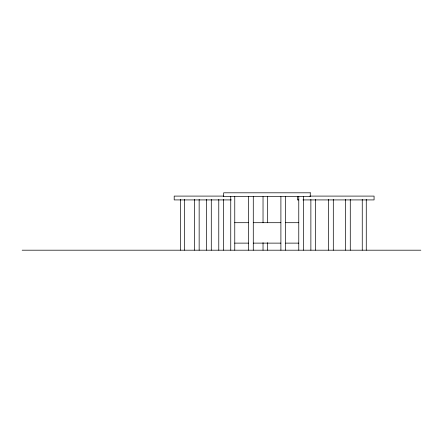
<?xml version="1.0" encoding="UTF-8"?>
<svg xmlns="http://www.w3.org/2000/svg" width="443" height="443" viewBox="0 0 443 443"><rect width="100%" height="100%" fill="white"/><g stroke="black" fill="none" stroke-linecap="round" stroke-linejoin="round"><path stroke-width="0.66" d="M223.754 196.094L174.193 196.094L174.193 199.92L231.324 199.92M309.829 196.094L374.069 196.094L374.069 199.92L302.923 199.92M298.776 199.92L297.397 199.92L297.397 196.731M234.69 222.702L248.468 222.702M253.291 222.702L280.856 222.702M285.68 222.702L298.77 222.702M234.69 243.124L248.468 243.124M253.291 243.124L280.856 243.124M285.68 243.124L298.77 243.124M22.15 250.195L420.85 250.195M366.267 199.378L366.267 250.195M362.252 199.378L362.252 250.195M350.28 199.378L350.28 250.195M345.64 199.378L345.64 250.195M333.302 199.378L333.302 250.195M328.662 199.378L328.662 250.195M315.516 199.378L315.516 250.195M310.875 199.378L310.875 250.195M303.411 196.631L303.411 250.195M298.77 196.631L298.77 250.195M285.541 196.631L285.541 250.195M280.901 196.631L280.901 250.195M267.672 196.631L267.672 222.724M267.672 242.642L267.672 250.195M263.031 196.631L263.031 222.724M263.031 242.642L263.031 250.195M253.28 196.631L253.28 250.195M248.639 196.631L248.639 250.195M234.768 196.631L234.768 250.195M230.753 196.631L230.753 250.195M223.416 199.378L223.416 250.195M218.776 199.378L218.776 250.195M211.283 199.378L211.283 250.195M206.643 199.378L206.643 250.195M199.151 199.378L199.151 250.195M194.51 199.378L194.51 250.195M184.554 199.378L184.554 250.195M180.539 199.378L180.539 250.195M310.261 192.805L223.676 192.805L223.676 196.631L310.261 196.631L310.261 192.805"/></g></svg>
